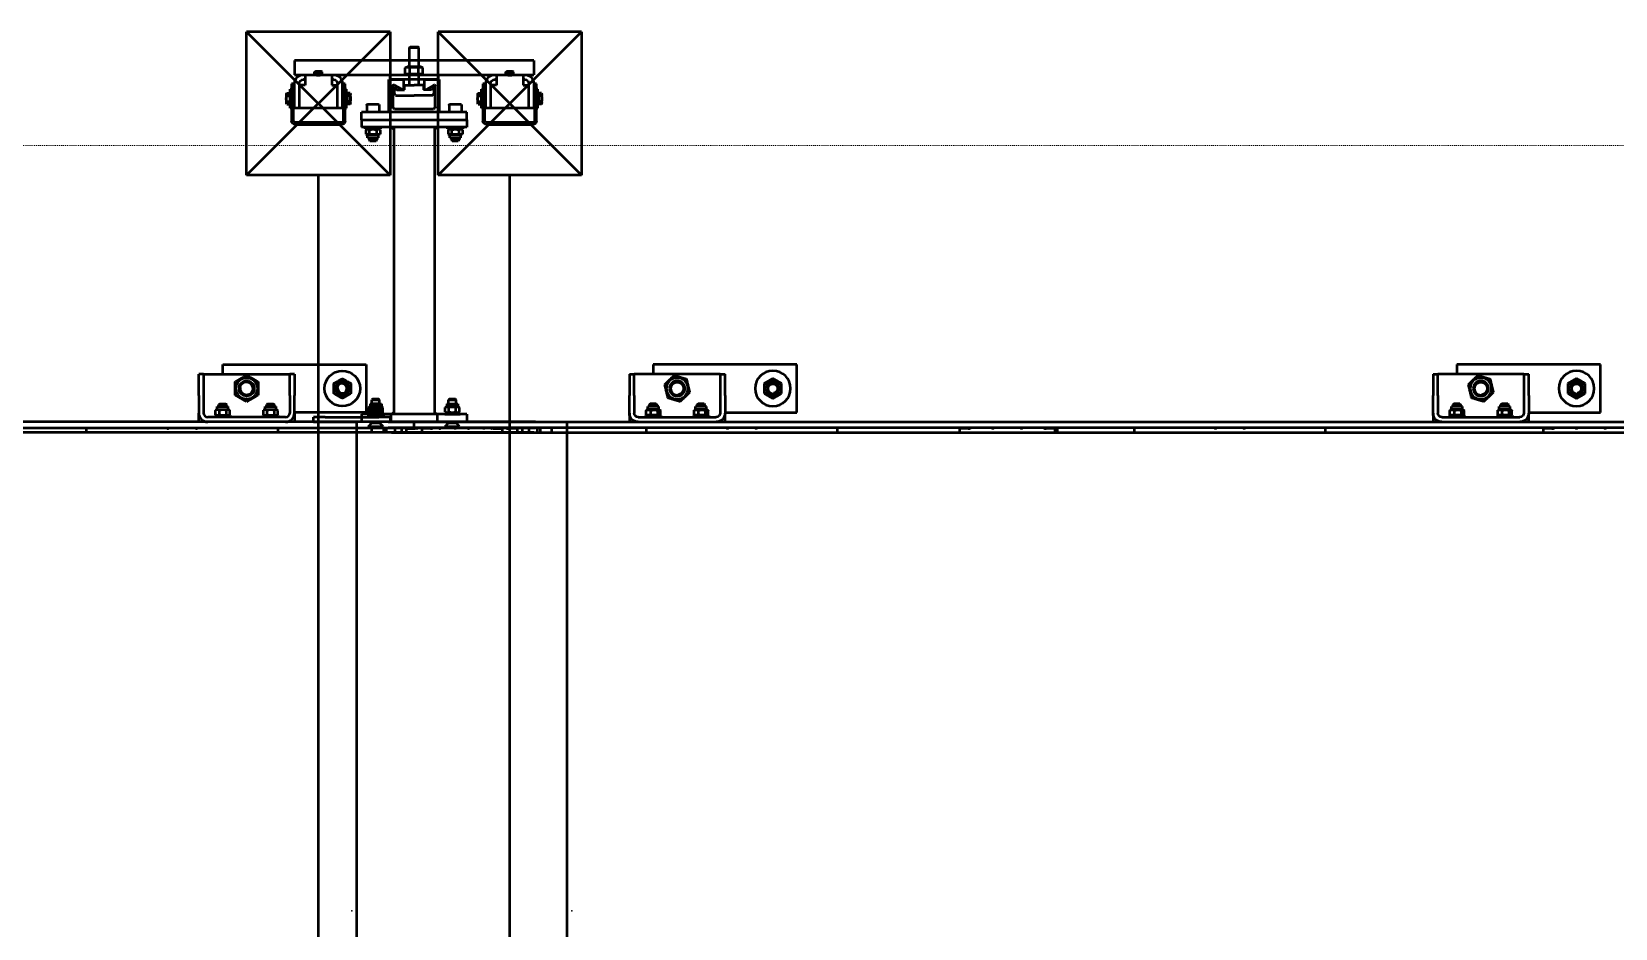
# Model space of a CAD drawing. Header units: metres. Extents: x -11418 to 773, y -8631 to 3561.
# Drawn here: x -4444.9 to -4279.4, y -1580.9 to -1487.2 of the extents above; entities that cross this region are included whole.
import ezdxf

# ---------------------------------------------------------------- set-up
doc = ezdxf.new("R2010")
doc.units = ezdxf.units.M
doc.header["$LTSCALE"] = 0.01
doc.header["$MEASUREMENT"] = 0
doc.linetypes.add('AM_ISO09W050', pattern=[22.5, 12, -1.5, 3, -1.5, 3, -1.5])
doc.linetypes.add('Amconstr', pattern=[9999, 9999, 0])
doc.layers.get('0').update_dxf_attribs({"color": 30, "lineweight": 0})
for name, color, linetype, lineweight in [('AM_CL', 1, 'Amconstr', 25), ('SSN_PBC-AM_0', 5, 'Continuous', 50), ('SSN_PBC-AM_11', 9, 'AM_ISO09W050', 18), ('SSN_Signalgeber-AM_0', 3, 'Continuous', 50)]:
    doc.layers.add(name, color=color, linetype=linetype, lineweight=lineweight)

# ---------------------------------------------------------------- blocks, each defined once
blk = doc.blocks.new('PBC_3190_20-017-10022_D')
at = {"layer": 'AM_CL'}
for p in [(0, 0), (3200, 0)]:
    blk.add_point(p, dxfattribs=at)
at = {"layer": 'SSN_PBC-AM_0'}
for p, q in [((2835, 561), (2835, 571)), ((2835, 571), (2985, 571)), ((2985, 571), (2985, 521)), ((2810, 538.5), (2810, 561)), ((2815, 561), (2810, 561)), ((2815, 561), (2815, 538.5)), ((2815, 561), (2905, 561)), ((2910, 561), (2905, 561)), ((2905, 538.5), (2905, 561)), ((2910, 561), (2910, 538.5)), ((2810, 538.5), (2810, 520.3)), ((2815, 538.5), (2815, 520.3)), ((2831.8, 530), (2831, 529.2)), ((2831.7, 530), (2831.7, 527.1)), ((2831.8, 530), (2838.2, 530)), ((2838.2, 530), (2839, 529.2)), ((2838.3, 527.1), (2838.3, 530)), ((2881.8, 530), (2881, 529.2)), ((2881.7, 530), (2881.7, 527.1)), ((2881.8, 530), (2888.2, 530)), ((2888.2, 530), (2889, 529.2)), ((2888.3, 527.1), (2888.3, 530)), ((2905, 538.5), (2905, 520.3)), ((2910, 520.3), (2910, 538.5)), ((2810, 511), (2810, 520.3)), ((2900.7, 516), (2819.3, 516)), ((2843, 517.6), (2827, 517.6)), ((2827, 517.6), (2827, 516)), ((2827.5, 518.6), (2827.5, 523.1)), ((2829.2, 524), (2827.7, 523.2)), ((2829.2, 517.6), (2827.7, 518.5)), ((2829.2, 527.1), (2840.8, 527.1)), ((2829.2, 524), (2829.2, 527.1)), ((2829.2, 524), (2840.8, 524)), ((2839, 529.2), (2831, 529.2)), ((2831, 527.1), (2831, 529.2)), ((2831.6, 518.6), (2831.6, 523.1)), ((2839, 527.1), (2839, 529.2)), ((2839.1, 518.6), (2839.1, 523.1)), ((2840.8, 524), (2840.8, 527.1)), ((2840.8, 524), (2842.3, 523.2)), ((2840.8, 517.6), (2842.3, 518.5)), ((2842.5, 518.6), (2842.5, 523.1)), ((2843, 517.6), (2843, 516)), ((2893, 517.6), (2877, 517.6)), ((2877, 517.6), (2877, 516)), ((2877.5, 518.6), (2877.5, 523.1)), ((2879.2, 524), (2877.7, 523.2)), ((2879.2, 517.6), (2877.7, 518.5)), ((2879.2, 527.1), (2890.8, 527.1)), ((2879.2, 524), (2879.2, 527.1)), ((2879.2, 524), (2890.8, 524)), ((2889, 529.2), (2881, 529.2)), ((2881, 527.1), (2881, 529.2)), ((2881.6, 518.6), (2881.6, 523.1)), ((2889, 527.1), (2889, 529.2)), ((2889.1, 518.6), (2889.1, 523.1)), ((2890.8, 524), (2890.8, 527.1)), ((2890.8, 524), (2892.3, 523.2)), ((2890.8, 517.6), (2892.3, 518.5)), ((2892.5, 518.6), (2892.5, 523.1)), ((2893, 517.6), (2893, 516)), ((2985, 521), (2910, 521)), ((2910, 520.3), (2910, 511)), ((5, 511), (5, -511)), ((3122, 500), (78, 500)), ((3162, 511), (1803, 511)), ((1803, 505), (3162, 505)), ((2692.5, 500), (2692.5, 505)), ((2892.5, 505), (2892.5, 500)), ((3015, 505), (3015, 500)), ((3022, 505), (3022, 500)), ((3027, 504.5), (3027, 505)), ((3027, 504), (3027, 504.5)), ((3027, 500), (3027, 504)), ((3027, 504), (3036.3, 504)), ((3032, 504.5), (3032, 505)), ((3032, 504), (3032, 504.5)), ((3035, 505), (3035, 511)), ((3038, 504), (3036.3, 504)), ((3038.5, 505), (3038.5, 504.5)), ((3115.5, 504.5), (3115.5, 505)), ((3117.7, 504), (3116, 504)), ((3117.7, 504), (3127, 504)), ((3122, 505), (3122, 504.5)), ((3122, 504.5), (3122, 504)), ((3160.1, 500), (3122, 500)), ((3127, 505), (3127, 500)), ((3135, 505), (3135, 511)), ((3160.1, 500), (3195, 500)), ((3162, 511), (3195, 511)), ((3195, 505), (3162, 505)), ((3163.9, 500), (3163.9, 505)), ((3167, 504.5), (3163.9, 504.5)), ((3167, 500), (3167, 504.5)), ((3179, 500), (3179, 505)), ((3195, -511), (3195, 511)), ((-40, -511), (-28, -511)), ((-40, -511), (-40, -516)), ((-28, -511), (5, -511)), ((41.5, -500), (5, -500)), ((5, -505), (38, -505)), ((38, -511), (5, -511)), ((21, -500), (21, -505)), ((33, -504.5), (33, -500)), ((36.1, -504.5), (33, -504.5)), ((36.1, -500), (36.1, -505)), ((1397, -505), (38, -505)), ((38, -511), (1397, -511)), ((40, -516), (40, -511)), ((41.5, -500), (78, -500)), ((65, -505), (65, -511)), ((73, -505), (73, -500)), ((82.3, -504), (73, -504)), ((78, -500), (3122, -500)), ((78, -504.5), (78, -504)), ((78, -505), (78, -504.5)), ((82.3, -504), (84, -504)), ((84.5, -504.5), (84.5, -505)), ((161.5, -505), (161.5, -504.5)), ((162, -504), (163.7, -504)), ((173, -504), (163.7, -504)), ((165, -505), (165, -511)), ((168, -504), (168, -504.5)), ((168, -504.5), (168, -505)), ((173, -500), (173, -504)), ((173, -504), (173, -504.5)), ((173, -504.5), (173, -505)), ((178, -505), (178, -500)), ((185, -505), (185, -500)), ((290, -520.3), (290, -511)), ((307.5, -505), (307.5, -500)), ((390, -511), (390, -520.3)), ((507.5, -500), (507.5, -505)), ((635, -504), (635, -500)), ((635, -504.5), (635, -504)), ((644.3, -504), (635, -504)), ((635, -505), (635, -504.5)), ((640, -504.5), (640, -504)), ((640, -505), (640, -504.5)), ((644.3, -504), (646, -504)), ((646.5, -504.5), (646.5, -505)), ((723.5, -505), (723.5, -504.5)), ((724, -504), (725.7, -504)), ((735, -504), (725.7, -504)), ((730, -504), (730, -504.5)), ((730, -504.5), (730, -505)), ((735, -500), (735, -504)), ((735, -504), (735, -504.5)), ((735, -504.5), (735, -505)), ((737.5, -500), (737.5, -505)), ((817.5, -505), (817.5, -500)), ((1017.5, -500), (1017.5, -505)), ((1130, -520.3), (1130, -511)), ((1230, -511), (1230, -520.3)), ((1245, -504), (1245, -500)), ((1245, -504.5), (1245, -504)), ((1254.3, -504), (1245, -504)), ((1245, -505), (1245, -504.5)), ((1250, -504.5), (1250, -504)), ((1250, -505), (1250, -504.5)), ((1254.3, -504), (1256, -504)), ((1256.5, -504.5), (1256.5, -505)), ((-28, -516), (-40, -516)), ((-28, -516), (28, -516)), ((17, -517.6), (17, -516)), ((17, -517.6), (33, -517.6)), ((17.8, -518.6), (17.8, -523.1)), ((19.2, -517.6), (18.3, -518.1)), ((19.2, -524), (18.3, -523.6)), ((30.8, -524), (19.2, -524)), ((19.2, -524), (19.2, -527.1)), ((30.8, -527.1), (19.2, -527.1)), ((19.5, -518.6), (19.5, -523.1)), ((21, -527.1), (21, -529.2)), ((21, -529.2), (29, -529.2)), ((21.8, -530), (21, -529.2)), ((21.7, -527.1), (21.7, -530)), ((26.6, -518.6), (26.6, -523.1)), ((40, -516), (28, -516)), ((28.2, -530), (29, -529.2)), ((28.3, -530), (28.3, -527.1)), ((29, -527.1), (29, -529.2)), ((30.8, -517.6), (31.7, -518.1)), ((30.8, -524), (31.7, -523.6)), ((30.8, -524), (30.8, -527.1)), ((32.2, -518.6), (32.2, -523.1)), ((33, -517.6), (33, -516)), ((290, -520.3), (290, -538.5)), ((295, -538.5), (295, -520.3)), ((299.3, -516), (380.7, -516)), ((307, -517.6), (307, -516)), ((307, -517.6), (323, -517.6)), ((307.6, -518.6), (307.6, -523.1)), ((309.2, -517.6), (308, -518.3)), ((309.2, -524), (308, -523.4)), ((320.8, -524), (309.2, -524)), ((309.2, -524), (309.2, -527.1)), ((320.8, -527.1), (309.2, -527.1)), ((311, -527.1), (311, -529.2)), ((311, -529.2), (319, -529.2)), ((311.8, -530), (311, -529.2)), ((311.7, -527.1), (311.7, -530)), ((312.3, -518.6), (312.3, -523.1)), ((318.2, -530), (319, -529.2)), ((318.3, -530), (318.3, -527.1)), ((319, -527.1), (319, -529.2)), ((319.7, -518.6), (319.7, -523.1)), ((320.8, -517.6), (322, -518.3)), ((320.8, -524), (322, -523.4)), ((320.8, -524), (320.8, -527.1)), ((322.4, -518.6), (322.4, -523.1)), ((323, -517.6), (323, -516)), ((357, -517.6), (357, -516)), ((357, -517.6), (373, -517.6)), ((357.6, -518.6), (357.6, -523.1)), ((359.2, -517.6), (358, -518.3)), ((359.2, -524), (358, -523.4)), ((370.8, -524), (359.2, -524)), ((359.2, -524), (359.2, -527.1)), ((370.8, -527.1), (359.2, -527.1)), ((361, -527.1), (361, -529.2)), ((361, -529.2), (369, -529.2)), ((361.8, -530), (361, -529.2)), ((361.7, -527.1), (361.7, -530)), ((362.3, -518.6), (362.3, -523.1)), ((368.2, -530), (369, -529.2)), ((368.3, -530), (368.3, -527.1)), ((369, -527.1), (369, -529.2)), ((369.7, -518.6), (369.7, -523.1)), ((370.8, -517.6), (372, -518.3)), ((370.8, -524), (372, -523.4)), ((370.8, -524), (370.8, -527.1)), ((372.4, -518.6), (372.4, -523.1)), ((373, -517.6), (373, -516)), ((385, -538.5), (385, -520.3)), ((390, -538.5), (390, -520.3)), ((390, -521), (465, -521)), ((465, -521), (465, -571)), ((1130, -520.3), (1130, -538.5)), ((1135, -538.5), (1135, -520.3)), ((1139.3, -516), (1220.7, -516)), ((1147, -517.6), (1147, -516)), ((1147, -517.6), (1163, -517.6)), ((1147.6, -518.6), (1147.6, -523.1)), ((1149.2, -517.6), (1148, -518.3)), ((1149.2, -524), (1148, -523.4)), ((1160.8, -524), (1149.2, -524)), ((1149.2, -524), (1149.2, -527.1)), ((1160.8, -527.1), (1149.2, -527.1)), ((1151, -527.1), (1151, -529.2)), ((1151, -529.2), (1159, -529.2)), ((1151.8, -530), (1151, -529.2)), ((1151.7, -527.1), (1151.7, -530)), ((1152.3, -518.6), (1152.3, -523.1)), ((1158.2, -530), (1159, -529.2)), ((1158.3, -530), (1158.3, -527.1)), ((1159, -527.1), (1159, -529.2)), ((1159.7, -518.6), (1159.7, -523.1)), ((1160.8, -517.6), (1162, -518.3)), ((1160.8, -524), (1162, -523.4)), ((1160.8, -524), (1160.8, -527.1)), ((1162.4, -518.6), (1162.4, -523.1)), ((1163, -517.6), (1163, -516)), ((1197, -517.6), (1197, -516)), ((1197, -517.6), (1213, -517.6)), ((1197.6, -518.6), (1197.6, -523.1)), ((1199.2, -517.6), (1198, -518.3)), ((1199.2, -524), (1198, -523.4)), ((1210.8, -524), (1199.2, -524)), ((1199.2, -524), (1199.2, -527.1)), ((1210.8, -527.1), (1199.2, -527.1)), ((1201, -527.1), (1201, -529.2)), ((1201, -529.2), (1209, -529.2)), ((1201.8, -530), (1201, -529.2)), ((1201.7, -527.1), (1201.7, -530)), ((1202.3, -518.6), (1202.3, -523.1)), ((1208.2, -530), (1209, -529.2)), ((1208.3, -530), (1208.3, -527.1)), ((1209, -527.1), (1209, -529.2)), ((1209.7, -518.6), (1209.7, -523.1)), ((1210.8, -517.6), (1212, -518.3)), ((1210.8, -524), (1212, -523.4)), ((1210.8, -524), (1210.8, -527.1)), ((1212.4, -518.6), (1212.4, -523.1)), ((1213, -517.6), (1213, -516)), ((1225, -538.5), (1225, -520.3)), ((1230, -538.5), (1230, -520.3)), ((1230, -521), (1305, -521)), ((1305, -521), (1305, -571)), ((28.2, -530), (21.8, -530)), ((290, -561), (290, -538.5)), ((295, -538.5), (295, -561)), ((318.2, -530), (311.8, -530)), ((368.2, -530), (361.8, -530)), ((385, -561), (385, -538.5)), ((390, -538.5), (390, -561)), ((1130, -561), (1130, -538.5)), ((1135, -538.5), (1135, -561)), ((1158.2, -530), (1151.8, -530)), ((1208.2, -530), (1201.8, -530)), ((1225, -561), (1225, -538.5)), ((1230, -538.5), (1230, -561)), ((290, -561), (295, -561)), ((385, -561), (295, -561)), ((315, -571), (315, -561)), ((385, -561), (390, -561)), ((1130, -561), (1135, -561)), ((1225, -561), (1135, -561)), ((1155, -571), (1155, -561)), ((1225, -561), (1230, -561)), ((465, -571), (315, -571)), ((1305, -571), (1155, -571))]:
    blk.add_line(p, q, dxfattribs=at)
for centre, radius in [((2960, 546), 18.5), ((2860, 546), 11.2), ((2860, 546), 8), ((2860, 546), 8), ((2860, 546), 7), ((2960, 546), 8.3), ((2960, 546), 6), ((2960, 546), 6), ((2960, 546), 5.5), ((440, -546), 18.5), ((1280, -546), 18.5), ((340, -546), 11.2), ((340, -546), 8), ((340, -546), 8), ((340, -546), 7), ((440, -546), 8.3), ((440, -546), 6), ((440, -546), 6), ((440, -546), 5.5), ((1180, -546), 11.2), ((1180, -546), 8), ((1180, -546), 8), ((1180, -546), 7), ((1280, -546), 8.3), ((1280, -546), 6), ((1280, -546), 6), ((1280, -546), 5.5)]:
    blk.add_circle(centre, radius, dxfattribs=at)
for centre, radius, start, end in [((2860, 546), 6.79, 170, 80), ((2960, 546), 4.95, 170, 80), ((2819.3, 520.3), 9.3, 180, 270), ((2819.3, 520.3), 4.3, 180, 270), ((2900.7, 520.3), 9.3, 270, 0), ((2900.7, 520.3), 4.3, 270, 0), ((2777.5, 505), 1, 180, 0), ((2807.5, 505), 1, 180, 0), ((3038, 504.5), 0.5, 270, 0), ((3062, 505), 1, 180, 0), ((3092, 505), 1, 180, 0), ((3116, 504.5), 0.5, 180, 270), ((84, -504.5), 0.5, 0, 90), ((108, -505), 1, 0, 180), ((138, -505), 1, 0, 180), ((162, -504.5), 0.5, 90, 180), ((299.3, -520.3), 9.3, 90, 180), ((380.7, -520.3), 9.3, 0, 90), ((392.5, -505), 1, 0, 180), ((422.5, -505), 1, 0, 180), ((646, -504.5), 0.5, 0, 90), ((670, -505), 1, 0, 180), ((700, -505), 1, 0, 180), ((724, -504.5), 0.5, 90, 180), ((902.5, -505), 1, 0, 180), ((932.5, -505), 1, 0, 180), ((1139.3, -520.3), 9.3, 90, 180), ((1220.7, -520.3), 9.3, 0, 90), ((1256, -504.5), 0.5, 0, 90), ((1280, -505), 1, 0, 180), ((1310, -505), 1, 0, 180), ((299.3, -520.3), 4.3, 90, 180), ((380.7, -520.3), 4.3, 0, 90), ((1139.3, -520.3), 4.3, 90, 180), ((1220.7, -520.3), 4.3, 0, 90), ((340, -546), 6.79, 170, 80), ((440, -546), 4.95, 170, 80), ((1180, -546), 6.79, 170, 80), ((1280, -546), 4.95, 170, 80)]:
    blk.add_arc(centre, radius, start, end, dxfattribs=at)
for points, weights in [([(2848, 552.9), (2854, 556.4), (2860, 559.9)], [1, 1.15470053838, 1]), ([(2848, 539.1), (2848, 546), (2848, 552.9)], [1, 1.15470053838, 1]), ([(2860, 559.9), (2866, 556.4), (2872, 552.9)], [1, 1.15470053838, 1]), ([(2872, 552.9), (2872, 546), (2872, 539.1)], [1, 1.15470053838, 1]), ([(2951, 551.2), (2955.5, 553.8), (2960, 556.4)], [1, 1.15470053838, 1]), ([(2951, 540.8), (2951, 546), (2951, 551.2)], [1, 1.15470053838, 1]), ([(2960, 556.4), (2964.5, 553.8), (2969, 551.2)], [1, 1.15470053838, 1]), ([(2969, 551.2), (2969, 546), (2969, 540.8)], [1, 1.15470053838, 1]), ([(2860, 532.1), (2854, 535.6), (2848, 539.1)], [1, 1.15470053838, 1]), ([(2872, 539.1), (2866, 535.6), (2860, 532.1)], [1, 1.15470053838, 1]), ([(2960, 535.6), (2955.5, 538.2), (2951, 540.8)], [1, 1.15470053838, 1]), ([(2969, 540.8), (2964.5, 538.2), (2960, 535.6)], [1, 1.15470053838, 1]), ([(2831.6, 523.1), (2829.5, 524.1), (2827.5, 523.1)], [1, 1.15470053838, 1]), ([(2827.5, 523.1), (2827.6, 523.1), (2827.7, 523.2)], [1, 1.0078403239, 1.01488594238]), ([(2827.5, 518.6), (2829.5, 517.5), (2831.6, 518.6)], [1, 1.15470053838, 1]), ([(2827.7, 518.5), (2827.6, 518.5), (2827.5, 518.6)], [1.01488594238, 1.0078403239, 1]), ([(2839.1, 523.1), (2835.3, 524.1), (2831.6, 523.1)], [1, 1.15470053838, 1]), ([(2831.6, 518.6), (2835.3, 517.5), (2839.1, 518.6)], [1, 1.15470053838, 1]), ([(2842.5, 523.1), (2840.8, 524.1), (2839.1, 523.1)], [1, 1.15470053838, 1]), ([(2839.1, 518.6), (2840.8, 517.5), (2842.5, 518.6)], [1, 1.15470053838, 1]), ([(2881.6, 523.1), (2879.5, 524.1), (2877.5, 523.1)], [1, 1.15470053838, 1]), ([(2877.5, 523.1), (2877.6, 523.1), (2877.7, 523.2)], [1, 1.0078403239, 1.01488594238]), ([(2877.5, 518.6), (2879.5, 517.5), (2881.6, 518.6)], [1, 1.15470053838, 1]), ([(2877.7, 518.5), (2877.6, 518.5), (2877.5, 518.6)], [1.01488594238, 1.0078403239, 1]), ([(2889.1, 523.1), (2885.3, 524.1), (2881.6, 523.1)], [1, 1.15470053838, 1]), ([(2881.6, 518.6), (2885.3, 517.5), (2889.1, 518.6)], [1, 1.15470053838, 1]), ([(2892.5, 523.1), (2890.8, 524.1), (2889.1, 523.1)], [1, 1.15470053838, 1]), ([(2889.1, 518.6), (2890.8, 517.5), (2892.5, 518.6)], [1, 1.15470053838, 1]), ([(19.5, -518.6), (18.7, -517.5), (17.8, -518.6)], [1, 1.15470053838, 1]), ([(17.8, -523.1), (18.7, -524.1), (19.5, -523.1)], [1, 1.15470053838, 1]), ([(26.6, -518.6), (23, -517.5), (19.5, -518.6)], [1, 1.15470053838, 1]), ([(19.5, -523.1), (23, -524.1), (26.6, -523.1)], [1, 1.15470053838, 1]), ([(32.2, -518.6), (29.4, -517.5), (26.6, -518.6)], [1, 1.15470053838, 1]), ([(26.6, -523.1), (29.4, -524.1), (32.2, -523.1)], [1, 1.15470053838, 1]), ([(31.7, -518.1), (31.9, -518.2), (32.2, -518.6)], [1.06470801736, 1.04607917099, 1]), ([(32.2, -523.1), (31.9, -523.4), (31.7, -523.6)], [1, 1.04607917099, 1.06470801736]), ([(312.3, -518.6), (309.9, -517.5), (307.6, -518.6)], [1, 1.15470053838, 1]), ([(307.6, -518.6), (307.8, -518.4), (308, -518.3)], [1, 1.02264619613, 1.03866216066]), ([(307.6, -523.1), (309.9, -524.1), (312.3, -523.1)], [1, 1.15470053838, 1]), ([(308, -523.4), (307.8, -523.2), (307.6, -523.1)], [1.03866216066, 1.02264619613, 1]), ([(319.7, -518.6), (316, -517.5), (312.3, -518.6)], [1, 1.15470053838, 1]), ([(312.3, -523.1), (316, -524.1), (319.7, -523.1)], [1, 1.15470053838, 1]), ([(322.4, -518.6), (321, -517.5), (319.7, -518.6)], [1, 1.15470053838, 1]), ([(319.7, -523.1), (321, -524.1), (322.4, -523.1)], [1, 1.15470053838, 1]), ([(362.3, -518.6), (359.9, -517.5), (357.6, -518.6)], [1, 1.15470053838, 1]), ([(357.6, -518.6), (357.8, -518.4), (358, -518.3)], [1, 1.02264619613, 1.03866216066]), ([(357.6, -523.1), (359.9, -524.1), (362.3, -523.1)], [1, 1.15470053838, 1]), ([(358, -523.4), (357.8, -523.2), (357.6, -523.1)], [1.03866216066, 1.02264619613, 1]), ([(369.7, -518.6), (366, -517.5), (362.3, -518.6)], [1, 1.15470053838, 1]), ([(362.3, -523.1), (366, -524.1), (369.7, -523.1)], [1, 1.15470053838, 1]), ([(372.4, -518.6), (371, -517.5), (369.7, -518.6)], [1, 1.15470053838, 1]), ([(369.7, -523.1), (371, -524.1), (372.4, -523.1)], [1, 1.15470053838, 1]), ([(1152.3, -518.6), (1149.9, -517.5), (1147.6, -518.6)], [1, 1.15470053838, 1]), ([(1147.6, -518.6), (1147.8, -518.4), (1148, -518.3)], [1, 1.02264619613, 1.03866216066]), ([(1147.6, -523.1), (1149.9, -524.1), (1152.3, -523.1)], [1, 1.15470053838, 1]), ([(1148, -523.4), (1147.8, -523.2), (1147.6, -523.1)], [1.03866216066, 1.02264619613, 1]), ([(1159.7, -518.6), (1156, -517.5), (1152.3, -518.6)], [1, 1.15470053838, 1]), ([(1152.3, -523.1), (1156, -524.1), (1159.7, -523.1)], [1, 1.15470053838, 1]), ([(1162.4, -518.6), (1161, -517.5), (1159.7, -518.6)], [1, 1.15470053838, 1]), ([(1159.7, -523.1), (1161, -524.1), (1162.4, -523.1)], [1, 1.15470053838, 1]), ([(1202.3, -518.6), (1199.9, -517.5), (1197.6, -518.6)], [1, 1.15470053838, 1]), ([(1197.6, -518.6), (1197.8, -518.4), (1198, -518.3)], [1, 1.02264619613, 1.03866216066]), ([(1197.6, -523.1), (1199.9, -524.1), (1202.3, -523.1)], [1, 1.15470053838, 1]), ([(1198, -523.4), (1197.8, -523.2), (1197.6, -523.1)], [1.03866216066, 1.02264619613, 1]), ([(1209.7, -518.6), (1206, -517.5), (1202.3, -518.6)], [1, 1.15470053838, 1]), ([(1202.3, -523.1), (1206, -524.1), (1209.7, -523.1)], [1, 1.15470053838, 1]), ([(1212.4, -518.6), (1211, -517.5), (1209.7, -518.6)], [1, 1.15470053838, 1]), ([(1209.7, -523.1), (1211, -524.1), (1212.4, -523.1)], [1, 1.15470053838, 1]), ([(326.7, -549.9), (328.3, -543.2), (329.9, -536.5)], [1, 1.15470053838, 1]), ([(329.9, -536.5), (336.6, -534.5), (343.2, -532.5)], [1, 1.15470053838, 1]), ([(343.2, -532.5), (348.3, -537.3), (353.3, -542.1)], [1, 1.15470053838, 1]), ([(353.3, -542.1), (351.7, -548.8), (350.1, -555.5)], [1, 1.15470053838, 1]), ([(431, -540.8), (435.5, -538.2), (440, -535.6)], [1, 1.15470053838, 1]), ([(431, -551.2), (431, -546), (431, -540.8)], [1, 1.15470053838, 1]), ([(440, -535.6), (444.5, -538.2), (449, -540.8)], [1, 1.15470053838, 1]), ([(449, -540.8), (449, -546), (449, -551.2)], [1, 1.15470053838, 1]), ([(1166.7, -549.9), (1168.3, -543.2), (1169.9, -536.5)], [1, 1.15470053838, 1]), ([(1169.9, -536.5), (1176.6, -534.5), (1183.2, -532.5)], [1, 1.15470053838, 1]), ([(1183.2, -532.5), (1188.3, -537.3), (1193.3, -542.1)], [1, 1.15470053838, 1]), ([(1193.3, -542.1), (1191.7, -548.8), (1190.1, -555.5)], [1, 1.15470053838, 1]), ([(1271, -540.8), (1275.5, -538.2), (1280, -535.6)], [1, 1.15470053838, 1]), ([(1271, -551.2), (1271, -546), (1271, -540.8)], [1, 1.15470053838, 1]), ([(1280, -535.6), (1284.5, -538.2), (1289, -540.8)], [1, 1.15470053838, 1]), ([(1289, -540.8), (1289, -546), (1289, -551.2)], [1, 1.15470053838, 1]), ([(336.8, -559.5), (331.7, -554.7), (326.7, -549.9)], [1, 1.15470053838, 1]), ([(350.1, -555.5), (343.4, -557.5), (336.8, -559.5)], [1, 1.15470053838, 1]), ([(440, -556.4), (435.5, -553.8), (431, -551.2)], [1, 1.15470053838, 1]), ([(449, -551.2), (444.5, -553.8), (440, -556.4)], [1, 1.15470053838, 1]), ([(1176.8, -559.5), (1171.7, -554.7), (1166.7, -549.9)], [1, 1.15470053838, 1]), ([(1190.1, -555.5), (1183.4, -557.5), (1176.8, -559.5)], [1, 1.15470053838, 1]), ([(1280, -556.4), (1275.5, -553.8), (1271, -551.2)], [1, 1.15470053838, 1]), ([(1289, -551.2), (1284.5, -553.8), (1280, -556.4)], [1, 1.15470053838, 1])]:
    blk.add_rational_spline(points, weights, degree=2, dxfattribs=at)
at = {"layer": 'SSN_PBC-AM_11'}
for p, q in [((0, 800), (3200, 800)), ((0, -800), (3200, -800))]:
    blk.add_line(p, q, dxfattribs=at)
blk = doc.blocks.new('LS_Symbol')
at = {"layer": 'SSN_Signalgeber-AM_0'}
for p, q in [((-75, 769), (-75, 919)), ((-75, 919), (75, 919)), ((75, 919), (-75, 769)), ((75, 769), (-75, 919)), ((-75, 919), (75, 919)), ((75, 919), (75, 769)), ((-75, 769), (75, 769)), ((0, 769), (0, -769)), ((-75, -919), (-75, -769)), ((-75, -769), (75, -769)), ((75, -769), (-75, -919)), ((75, -919), (-75, -769)), ((-75, -769), (75, -769)), ((75, -769), (75, -919)), ((-75, -919), (75, -919))]:
    blk.add_line(p, q, dxfattribs=at)
blk = doc.blocks.new('Signalgeber_31-011-00008_300_D')
at = {"layer": 'SSN_Signalgeber-AM_0'}
for p, q in [((-343.8, 133.1), (-343, 133.5)), ((-343.8, 133.1), (-343.8, 130)), ((-333, 133.5), (-343, 133.5)), ((-340.9, 133.1), (-340.9, 130)), ((-335.1, 133.1), (-335.1, 130)), ((-332.2, 133.1), (-333, 133.5)), ((-332.2, 133.1), (-332.2, 130)), ((-378, -125), (-378, 125)), ((-378, 125), (-363, 125)), ((-363, 125), (-363, -125)), ((-328, 125), (-353.7, 125)), ((-353.7, 120), (-328, 120)), ((-353.5, 128), (-314.8, 128)), ((-353.5, 126), (-353.5, 128)), ((-314.8, 126), (-353.5, 126)), ((-352, 114), (-352, 120)), ((-328, 129.5), (-348, 129.5)), ((-348, 129.5), (-348, 128)), ((-348, 128), (-328, 128)), ((-343.8, 130), (-342.3, 130)), ((-342.3, 130), (-333.6, 130)), ((-342.3, 130), (-342.3, 129.5)), ((-340.7, 129.5), (-342.3, 129.5)), ((-335.3, 129.5), (-340.7, 129.5)), ((-333.6, 129.5), (-335.3, 129.5)), ((-333.6, 130), (-332.2, 130)), ((-333.6, 130), (-333.6, 129.5)), ((-328, 128), (-328, 129.5)), ((-328, 75), (-328, 125)), ((-313, 75.8), (-313, 124.2)), ((-311, 124.2), (-311, 75.8)), ((-366.1, 104), (-366.7, 103)), ((-366.7, 103), (-366.7, 97.1)), ((-364.1, 104), (-366.1, 104)), ((-364.1, 102), (-366.1, 102)), ((-364.1, 104), (-363.5, 103)), ((-363.5, 96.5), (-363.5, 103.5)), ((-363, 103.5), (-363.5, 103.5)), ((-363, 103.3), (-363.5, 103.3)), ((-363.5, 103), (-363.5, 97.1)), ((-363, 102.8), (-363.5, 102.8)), ((-363, 102), (-363.5, 102)), ((-363, 101), (-363.5, 101)), ((-363, 100), (-363.5, 100)), ((-363, 115.7), (-363, 84.3)), ((-363, 114), (-352, 114)), ((-363, 96.5), (-363, 103.5)), ((-363, 101.6), (-362.6, 102)), ((-363, 101.6), (-363, 98.4)), ((-362.6, 102), (-362.6, 98)), ((-361.7, 102), (-362.6, 102)), ((-358, 114), (-358, 115.7)), ((-366.1, 96), (-366.7, 97.1)), ((-364.1, 98), (-366.1, 98)), ((-364.1, 96), (-366.1, 96)), ((-364.1, 96), (-363.5, 97.1)), ((-363, 99), (-363.5, 99)), ((-363, 98), (-363.5, 98)), ((-363, 97.2), (-363.5, 97.2)), ((-363, 96.7), (-363.5, 96.7)), ((-363, 96.5), (-363.5, 96.5)), ((-362.6, 98), (-363, 98.4)), ((-363, 86), (-352, 86)), ((-361.7, 98), (-362.6, 98)), ((-358, 84.3), (-358, 86)), ((-352, 86), (-352, 80)), ((-328, 80), (-353.7, 80)), ((-353.7, 75), (-328, 75)), ((-353.5, 74), (-314.8, 74)), ((-353.5, 72), (-353.5, 74)), ((-314.8, 72), (-353.5, 72)), ((-348, 70.5), (-348, 72)), ((-348, 72), (-328, 72)), ((-328, 70.5), (-348, 70.5)), ((-343.8, 66.9), (-343.8, 70)), ((-343.8, 70), (-342.3, 70)), ((-343.8, 66.9), (-343, 66.5)), ((-333, 66.5), (-343, 66.5)), ((-340.7, 70.5), (-342.3, 70.5)), ((-342.3, 70), (-342.3, 70.5)), ((-342.3, 70), (-333.6, 70)), ((-340.9, 66.9), (-340.9, 70)), ((-335.3, 70.5), (-340.7, 70.5)), ((-333.6, 70.5), (-335.3, 70.5)), ((-335.1, 66.9), (-335.1, 70)), ((-333.6, 70), (-333.6, 70.5)), ((-333.6, 70), (-332.2, 70)), ((-332.2, 66.9), (-333, 66.5)), ((-332.2, 66.9), (-332.2, 70)), ((-328, 72), (-328, 70.5)), ((-324, -55), (-324, 55)), ((-316, 55), (-324, 55)), ((-316, 55), (-316, -55)), ((-316, 55), (-308, 55)), ((-316, 55), (-316, -55)), ((-308, -55), (-308, 55)), ((-308, 51), (-308, 35)), ((-306.4, 51), (-308, 51)), ((-306.4, 48.8), (-306.4, 51)), ((-305.4, 50.5), (-306.4, 48.8)), ((-305.4, 50.5), (-300.9, 50.5)), ((-300.9, 50.5), (-300, 48.8)), ((-8, -55), (-8, 55)), ((-8, 55), (0, 55)), ((0, -55), (0, 55)), ((-332, 37.3), (-332, 48.7)), ((-331.2, 49.5), (-324, 49.5)), ((-331.2, 36.5), (-324, 36.5)), ((-324, 36.5), (-324, 49.5)), ((-308, 35), (-306.4, 35)), ((-306.4, 48.8), (-306.4, 37.2)), ((-306.4, 35), (-306.4, 37.2)), ((-305.4, 35.5), (-306.4, 37.2)), ((-305.4, 46.8), (-300.9, 46.8)), ((-305.4, 39.2), (-300.9, 39.2)), ((-305.4, 35.5), (-300.9, 35.5)), ((-300.9, 35.5), (-300, 37.2)), ((-296.9, 48.8), (-300, 48.8)), ((-300, 48.8), (-300, 37.2)), ((-296.9, 37.2), (-300, 37.2)), ((-296.9, 48.8), (-296.9, 37.2)), ((-296.9, 47), (-294.8, 47)), ((-296.9, 39), (-294.8, 39)), ((-294.8, 47), (-294.8, 39)), ((-294, 46.2), (-294.8, 47)), ((-294.8, 39), (-294, 39.8)), ((-294, 46.2), (-294, 39.8)), ((-24, 43.2), (-23.2, 44)), ((-24, 43.2), (-24, 36.8)), ((-23.2, 36), (-24, 36.8)), ((-23.2, 44), (-23.2, 36)), ((-19.1, 44), (-23.2, 44)), ((-19.1, 36), (-23.2, 36)), ((-19.1, 45.8), (-16, 45.8)), ((-19.1, 45.8), (-19.1, 34.2)), ((-19.1, 34.2), (-16, 34.2)), ((-15.1, 47.5), (-16, 45.8)), ((-16, 45.8), (-16, 34.2)), ((-15.1, 32.5), (-16, 34.2)), ((-10.6, 47.5), (-15.1, 47.5)), ((-10.6, 43.8), (-15.1, 43.8)), ((-10.6, 36.2), (-15.1, 36.2)), ((-10.6, 47.5), (-9.6, 45.8)), ((-10.6, 32.5), (-9.6, 34.2)), ((-9.6, 45.8), (-9.6, 48)), ((-9.6, 48), (-8, 48)), ((-9.6, 45.8), (-9.6, 34.2)), ((-9.6, 32), (-9.6, 34.2)), ((-8, 48), (-8, 32)), ((1, 44), (0, 44)), ((1, 36), (0, 36)), ((4.7, 47.6), (1, 44)), ((1, 44), (1, 36)), ((4.7, 32.4), (1, 36)), ((4.7, 47.6), (4.7, 32.4)), ((4.7, 47.6), (6, 47.6)), ((6, 47.6), (6, 32.4)), ((-358, 25), (-363, 25)), ((-363, 25), (-363, -25)), ((-324, 26.3), (-358, 26.3)), ((-358, 26.3), (-358, 11)), ((-358, -25), (-358, 25)), ((-347.4, 12.5), (-352.1, 20.8)), ((-351.3, 22.3), (-329.5, 22.3)), ((-343.3, 20.5), (-350, 20.5)), ((-350, 20.5), (-347.2, 18.2)), ((-347.2, 18.2), (-347.2, 10)), ((-341.2, 19.5), (-343.3, 20.5)), ((-341.2, 19.5), (-341.2, 0)), ((-327.5, 20.3), (-327.5, -20.2)), ((-308, 21.2), (-8, 21.2)), ((-10.6, 32.5), (-15.1, 32.5)), ((-8, 32), (-9.6, 32)), ((0, 24), (-8, 24)), ((6, 32.4), (4.7, 32.4)), ((-391.3, 5), (-392.2, 4.1)), ((-392.2, 4.1), (-392.2, -4.1)), ((-391.3, 5), (-391.3, -5)), ((-391.3, 5), (-371.4, 5)), ((-370.3, 9.2), (-371.4, 7.3)), ((-371.4, -7.3), (-371.4, 7.3)), ((-364.1, 9.2), (-370.3, 9.2)), ((-364.1, 4.6), (-370.3, 4.6)), ((-364.1, 9.2), (-363, 7.3)), ((-363, -7.3), (-363, 7.3)), ((-363, 5), (-352.2, 5)), ((-358, 11), (-348.2, 11)), ((-347.2, 10), (-352.2, 10)), ((-352.2, 10), (-352.2, 0)), ((-352.2, -10), (-352.2, 0)), ((-341.2, -19.5), (-341.2, 0)), ((-391.3, -5), (-392.2, -4.1)), ((-371.4, -5), (-391.3, -5)), ((-370.3, -9.2), (-371.4, -7.3)), ((-364.1, -4.6), (-370.3, -4.6)), ((-364.1, -9.2), (-370.3, -9.2)), ((-364.1, -9.2), (-363, -7.3)), ((-352.2, -5), (-363, -5)), ((-348.2, -11), (-358, -11)), ((-358, -11), (-358, -26.2)), ((-352.2, -10), (-347.2, -10)), ((-352.1, -20.7), (-347.4, -12.5)), ((-347.2, -18.2), (-347.2, -10)), ((-363, -25), (-358, -25)), ((-358, -26.2), (-324, -26.2)), ((-329.5, -22.2), (-351.3, -22.2)), ((-350, -20.5), (-347.2, -18.2)), ((-350, -20.5), (-343.3, -20.5)), ((-341.2, -19.5), (-343.3, -20.5)), ((-308, -21.2), (-8, -21.2)), ((-15.1, -32.5), (-16, -34.2)), ((-10.6, -32.5), (-15.1, -32.5)), ((-10.6, -32.5), (-9.6, -34.2)), ((-9.6, -34.2), (-9.6, -32)), ((-9.6, -32), (-8, -32)), ((-8, -24), (0, -24)), ((-8, -32), (-8, -48)), ((4.7, -32.4), (1, -36)), ((4.7, -32.4), (4.7, -47.6)), ((4.7, -32.4), (6, -32.4)), ((6, -32.4), (6, -47.6)), ((-332, -48.7), (-332, -37.3)), ((-331.2, -36.5), (-324, -36.5)), ((-331.2, -49.5), (-324, -49.5)), ((-324, -49.5), (-324, -36.5)), ((-308, -35), (-308, -51)), ((-306.4, -35), (-308, -35)), ((-306.4, -37.2), (-306.4, -35)), ((-305.4, -35.5), (-306.4, -37.2)), ((-306.4, -37.2), (-306.4, -48.8)), ((-306.4, -51), (-306.4, -48.8)), ((-305.4, -50.5), (-306.4, -48.8)), ((-305.4, -35.5), (-300.9, -35.5)), ((-305.4, -39.2), (-300.9, -39.2)), ((-305.4, -46.8), (-300.9, -46.8)), ((-300.9, -35.5), (-300, -37.2)), ((-300.9, -50.5), (-300, -48.8)), ((-296.9, -37.2), (-300, -37.2)), ((-300, -37.2), (-300, -48.8)), ((-296.9, -48.8), (-300, -48.8)), ((-296.9, -37.2), (-296.9, -48.8)), ((-296.9, -39), (-294.8, -39)), ((-296.9, -47), (-294.8, -47)), ((-294.8, -39), (-294.8, -47)), ((-294, -39.8), (-294.8, -39)), ((-294.8, -47), (-294, -46.2)), ((-294, -39.8), (-294, -46.2)), ((-24, -36.8), (-23.2, -36)), ((-24, -36.8), (-24, -43.2)), ((-23.2, -44), (-24, -43.2)), ((-23.2, -36), (-23.2, -44)), ((-19.1, -36), (-23.2, -36)), ((-19.1, -44), (-23.2, -44)), ((-19.1, -34.2), (-16, -34.2)), ((-19.1, -34.2), (-19.1, -45.8)), ((-19.1, -45.8), (-16, -45.8)), ((-16, -34.2), (-16, -45.8)), ((-15.1, -47.5), (-16, -45.8)), ((-10.6, -36.2), (-15.1, -36.2)), ((-10.6, -43.8), (-15.1, -43.8)), ((-10.6, -47.5), (-15.1, -47.5)), ((-10.6, -47.5), (-9.6, -45.8)), ((-9.6, -34.2), (-9.6, -45.8)), ((-9.6, -48), (-9.6, -45.8)), ((-8, -48), (-9.6, -48)), ((1, -36), (0, -36)), ((1, -44), (0, -44)), ((1, -36), (1, -44)), ((4.7, -47.6), (1, -44)), ((6, -47.6), (4.7, -47.6)), ((-316, -55), (-324, -55)), ((-316, -55), (-308, -55)), ((-308, -51), (-306.4, -51)), ((-305.4, -50.5), (-300.9, -50.5)), ((-8, -55), (0, -55)), ((-328, -75), (-353.7, -75)), ((-353.7, -80), (-328, -80)), ((-353.5, -72), (-314.8, -72)), ((-353.5, -74), (-353.5, -72)), ((-314.8, -74), (-353.5, -74)), ((-352, -86), (-352, -80)), ((-328, -70.5), (-348, -70.5)), ((-348, -70.5), (-348, -72)), ((-348, -72), (-328, -72)), ((-343.8, -66.9), (-343, -66.5)), ((-343.8, -66.9), (-343.8, -70)), ((-343.8, -70), (-342.3, -70)), ((-333, -66.5), (-343, -66.5)), ((-342.3, -70), (-333.6, -70)), ((-342.3, -70), (-342.3, -70.5)), ((-340.7, -70.5), (-342.3, -70.5)), ((-340.9, -66.9), (-340.9, -70)), ((-335.3, -70.5), (-340.7, -70.5)), ((-333.6, -70.5), (-335.3, -70.5)), ((-335.1, -66.9), (-335.1, -70)), ((-333.6, -70), (-332.2, -70)), ((-333.6, -70), (-333.6, -70.5)), ((-332.2, -66.9), (-333, -66.5)), ((-332.2, -66.9), (-332.2, -70)), ((-328, -72), (-328, -70.5)), ((-328, -125), (-328, -75)), ((-313, -124.2), (-313, -75.8)), ((-311, -75.8), (-311, -124.2)), ((-366.1, -96), (-366.7, -97)), ((-366.7, -97), (-366.7, -102.9)), ((-364.1, -96), (-366.1, -96)), ((-364.1, -98), (-366.1, -98)), ((-364.1, -96), (-363.5, -97)), ((-363.5, -103.5), (-363.5, -96.5)), ((-363, -96.5), (-363.5, -96.5)), ((-363, -96.7), (-363.5, -96.7)), ((-363.5, -97), (-363.5, -102.9)), ((-363, -97.2), (-363.5, -97.2)), ((-363, -98), (-363.5, -98)), ((-363, -99), (-363.5, -99)), ((-363, -84.3), (-363, -115.7)), ((-363, -86), (-352, -86)), ((-363, -103.5), (-363, -96.5)), ((-363, -98.4), (-362.6, -98)), ((-363, -98.4), (-363, -101.6)), ((-362.6, -98), (-362.6, -102)), ((-361.7, -98), (-362.6, -98)), ((-358, -86), (-358, -84.3)), ((-366.1, -104), (-366.7, -102.9)), ((-364.1, -102), (-366.1, -102)), ((-364.1, -104), (-366.1, -104)), ((-364.1, -104), (-363.5, -102.9)), ((-363, -100), (-363.5, -100)), ((-363, -101), (-363.5, -101)), ((-363, -102), (-363.5, -102)), ((-363, -102.8), (-363.5, -102.8)), ((-363, -103.3), (-363.5, -103.3)), ((-363, -103.5), (-363.5, -103.5)), ((-362.6, -102), (-363, -101.6)), ((-363, -114), (-352, -114)), ((-361.7, -102), (-362.6, -102)), ((-358, -115.7), (-358, -114)), ((-352, -114), (-352, -120)), ((-378, -125), (-363, -125)), ((-328, -120), (-353.7, -120)), ((-353.7, -125), (-328, -125)), ((-353.5, -126), (-314.8, -126)), ((-353.5, -128), (-353.5, -126)), ((-314.8, -128), (-353.5, -128)), ((-348, -129.5), (-348, -128)), ((-348, -128), (-328, -128)), ((-328, -129.5), (-348, -129.5)), ((-343.8, -133.1), (-343.8, -130)), ((-343.8, -130), (-342.3, -130)), ((-340.7, -129.5), (-342.3, -129.5)), ((-342.3, -130), (-342.3, -129.5)), ((-342.3, -130), (-333.6, -130)), ((-340.9, -133.1), (-340.9, -130)), ((-335.3, -129.5), (-340.7, -129.5)), ((-333.6, -129.5), (-335.3, -129.5)), ((-335.1, -133.1), (-335.1, -130)), ((-333.6, -130), (-333.6, -129.5)), ((-333.6, -130), (-332.2, -130)), ((-332.2, -133.1), (-332.2, -130)), ((-328, -128), (-328, -129.5)), ((-343.8, -133.1), (-343, -133.5)), ((-333, -133.5), (-343, -133.5)), ((-332.2, -133.1), (-333, -133.5))]:
    blk.add_line(p, q, dxfattribs=at)
for centre, radius, start, end in [((-342.3, 130.9), 2.55, 55.5531, 115.5531), ((-338, 124), 9.55, 72.3875, 107.6125), ((-333.7, 130.9), 2.55, 64.4469, 124.4469), ((-353.7, 115.7), 9.3, 90, 180), ((-353.7, 115.7), 4.3, 90, 180), ((-314.8, 124.2), 3.8, 0, 90), ((-314.8, 124.2), 1.8, 0, 90), ((-364.6, 103), 1.79, 154.4385, 214.4385), ((-359.7, 100), 6.68, 162.383, 197.617), ((-365.6, 103), 1.79, 325.5615, 25.5615), ((-370.5, 100), 6.68, 342.383, 17.617), ((-364.6, 97), 1.79, 145.5615, 205.5615), ((-365.6, 97), 1.79, 334.4385, 34.4385), ((-353.7, 84.3), 9.3, 180, 270), ((-353.7, 84.3), 4.3, 180, 270), ((-342.3, 69.1), 2.55, 244.4469, 304.4469), ((-338, 76), 9.55, 252.3875, 287.6125), ((-333.7, 69.1), 2.55, 235.5531, 295.5531), ((-314.8, 75.8), 1.8, 270, 0), ((-314.8, 75.8), 3.8, 270, 0), ((-302.7, 48.6), 3.32, 154.4385, 214.4385), ((-303.7, 48.6), 3.32, 325.5615, 25.5615), ((-331.2, 48.7), 0.8, 90, 180), ((-331.2, 37.3), 0.8, 180, 270), ((-293.6, 43), 12.4, 162.383, 197.617), ((-302.7, 37.4), 3.32, 145.5615, 205.5615), ((-312.8, 43), 12.4, 342.383, 17.617), ((-303.7, 37.4), 3.32, 334.4385, 34.4385), ((-351.3, 21.3), 1, 90, 210), ((-329.5, 20.3), 2, 0, 90), ((-366.9, 6.9), 4.08, 154.4385, 214.4385), ((-355.7, 0), 15.3, 162.383, 197.617), ((-367.5, 6.9), 4.08, 325.5615, 25.5615), ((-378.7, 0), 15.3, 342.383, 17.617), ((-348.2, 12), 1, 270, 30), ((-366.9, -6.9), 4.08, 145.5615, 205.5615), ((-367.5, -6.9), 4.08, 334.4385, 34.4385), ((-348.2, -12), 1, 330, 90), ((-351.3, -21.2), 1, 150, 270), ((-329.5, -20.2), 2, 270, 0), ((-331.2, -37.3), 0.8, 90, 180), ((-331.2, -48.7), 0.8, 180, 270), ((-302.7, -37.4), 3.32, 154.4385, 214.4385), ((-293.6, -43), 12.4, 162.383, 197.617), ((-302.7, -48.6), 3.32, 145.5615, 205.5615), ((-303.7, -37.4), 3.32, 325.5615, 25.5615), ((-312.8, -43), 12.4, 342.383, 17.617), ((-303.7, -48.6), 3.32, 334.4385, 34.4385), ((-353.7, -84.3), 9.3, 90, 180), ((-353.7, -84.3), 4.3, 90, 180), ((-342.3, -69.1), 2.55, 55.5531, 115.5531), ((-338, -76), 9.55, 72.3875, 107.6125), ((-333.7, -69.1), 2.55, 64.4469, 124.4469), ((-314.8, -75.8), 3.8, 0, 90), ((-314.8, -75.8), 1.8, 0, 90), ((-364.6, -97), 1.79, 154.4385, 214.4385), ((-359.7, -100), 6.68, 162.383, 197.617), ((-365.6, -97), 1.79, 325.5615, 25.5615), ((-370.5, -100), 6.68, 342.383, 17.617), ((-364.6, -103), 1.79, 145.5615, 205.5615), ((-365.6, -103), 1.79, 334.4385, 34.4385), ((-353.7, -115.7), 9.3, 180, 270), ((-353.7, -115.7), 4.3, 180, 270), ((-314.8, -124.2), 1.8, 270, 0), ((-314.8, -124.2), 3.8, 270, 0), ((-342.3, -130.9), 2.55, 244.4469, 304.4469), ((-338, -124), 9.55, 252.3875, 287.6125), ((-333.7, -130.9), 2.55, 235.5531, 295.5531)]:
    blk.add_arc(centre, radius, start, end, dxfattribs=at)
at = {"layer": 'SSN_Signalgeber-AM_0', "extrusion": (0, 0, -1)}
for centre, radius, start, end in [((12.3, 45.6), 3.32, 325.5615, 25.5615), ((3.2, 40), 12.4, 342.383, 17.617), ((12.3, 34.4), 3.32, 334.4385, 34.4385), ((13.3, 45.6), 3.32, 154.4385, 214.4385), ((22.4, 40), 12.4, 162.383, 197.617), ((13.3, 34.4), 3.32, 145.5615, 205.5615), ((12.3, -34.4), 3.32, 325.5615, 25.5615), ((13.3, -34.4), 3.32, 154.4385, 214.4385), ((3.2, -40), 12.4, 342.383, 17.617), ((12.3, -45.6), 3.32, 334.4385, 34.4385), ((22.4, -40), 12.4, 162.383, 197.617), ((13.3, -45.6), 3.32, 145.5615, 205.5615)]:
    blk.add_arc(centre, radius, start, end, dxfattribs=at)
at = {"layer": 'SSN_Signalgeber-AM_0'}
for points in [[(-308, 21.2), (-303.8, 21.2), (-308, 25.4)], [(-8, 21.2), (-8, 25.4), (-12.2, 21.2)], [(-308, -21.2), (-308, -25.4), (-303.8, -21.2)], [(-8, -21.2), (-12.2, -21.2), (-8, -25.4)]]:
    blk.add_solid(points, dxfattribs=at)
blk = doc.blocks.new('A$C4EFB1426')
at = {"layer": 'SSN_PBC-AM_0'}
blk.add_blockref('PBC_3190_20-017-10022_D', (-6180.9, -1215.5), dxfattribs=at)
at = {"layer": 'SSN_PBC-AM_0', "xscale": -0.9999999999999992, "rotation": 180}
blk.add_blockref('PBC_3190_20-017-10022_D', (-3210.9, -1215.5), dxfattribs=at)
at = {"layer": 'SSN_Signalgeber-AM_0', "rotation": 180}
for p in [(-3245.9, -1215.5), (-3045.9, -1215.5)]:
    blk.add_blockref('LS_Symbol', p, dxfattribs=at)
at = {"layer": 'SSN_Signalgeber-AM_0', "xscale": -0.9999999999999992, "rotation": 90}
blk.add_blockref('Signalgeber_31-011-00008_300_D', (-3145.9, -704.5), dxfattribs=at)

msp = doc.modelspace()

# ---------------------------------------------------------------- block references
at = {"xscale": 0.1, "yscale": 0.1, "zscale": 0.1}
msp.add_blockref('A$C4EFB1426', (-4090.35, -1457.51), dxfattribs=at)

doc.saveas('drawing.dxf')
